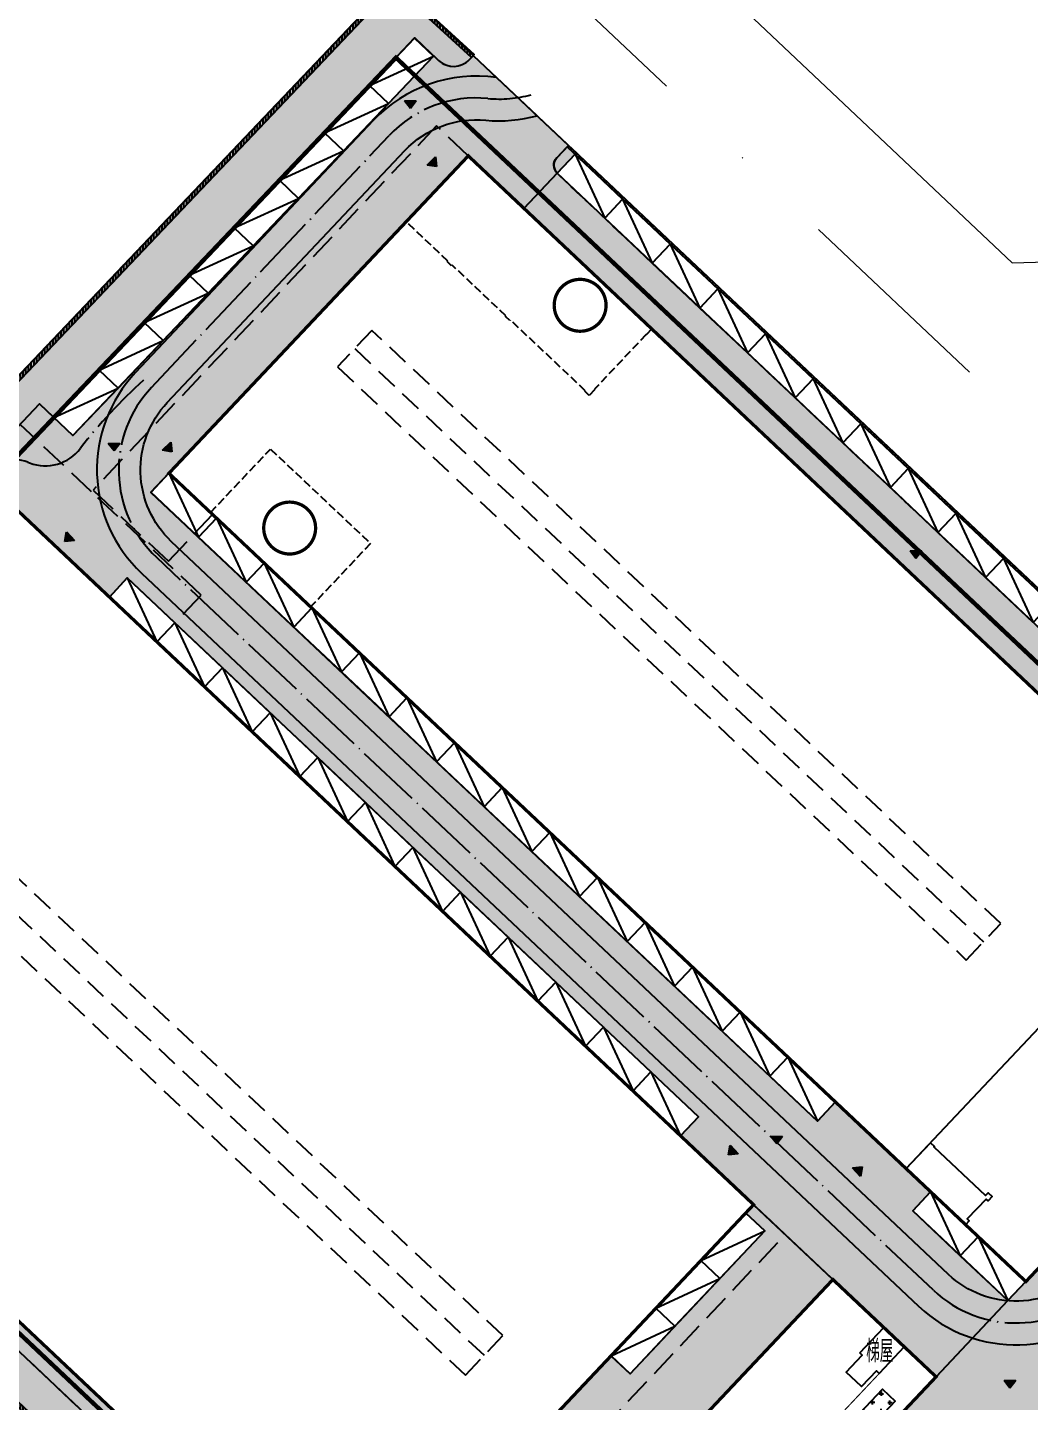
# Model space of a CAD drawing. Header units: millimetres. Extents: x 684742 to 685648, y 2544795 to 2545581.
# Drawn here: x 685311.5 to 685403.4, y 2544900.5 to 2545026.4 of the extents above; entities that cross this region are included whole.
import ezdxf

# ---------------------------------------------------------------- set-up
doc = ezdxf.new("R2010")
doc.units = ezdxf.units.MM
for name, pattern in [('$0$HIDDEN', [0.375, 0.25, -0.125]), ('DASH', [0.35, 0.25, -0.1]), ('DASHDOT', [25.399999999999995, 12.7, -6.349999999999997, 0, -6.349999999999997]), ('DASHED', [0.75, 0.5, -0.25]), ('DOTE', [2.4200000000000004, 2, -0.2, 0.02, -0.2])]:
    doc.linetypes.add(name, pattern=pattern)
for name, color, linetype in [('00用地界线', 1, 'Continuous'), ('1绿地填充', 116, 'Continuous'), ('A-DIM-SYMB', 3, 'Continuous'), ('k-绿地填充', 118, 'Continuous'), ('PLAN_道路', 40, 'Continuous'), ('PLAN_附属建筑', 160, 'Continuous'), ('PUB_DIM', 3, 'Continuous'), ('建筑', 4, 'Continuous'), ('建筑物', 4, 'Continuous'), ('车位', 8, 'Continuous'), ('道路', 2, 'Continuous'), ('道路中心线', 1, 'DOTE')]:
    doc.layers.add(name, color=color, linetype=linetype)
doc.layers.add('JT-道路中线', color=7, linetype='DASHDOT', lineweight=5)
doc.layers.add('JT-道路红线', color=7, linetype='Continuous', lineweight=5)
doc.styles.add('天正', font='simplex8.shx', dxfattribs={"width": 0.8, "bigfont": 'hztxt.shx'})
pattern_1 = [(90, (-0.1269336927685364, -354.6314765709216), (-0.2500001000000001, 0), [])]
pattern_2 = [(358.83492, (1.164153e-10, -354.7584102638066), (0.8097252841745103, 0.7774465185261997), [0.396875, -1.190625]), (88.83492, (0.1943616297479652, -354.9608415848502), (-0.7774465185261997, 0.8097252841745103), [0.396875, -1.190625])]

# ---------------------------------------------------------------- blocks, each defined once
blk = doc.blocks.new('JHRTYJF')
at = {"layer": '车位'}
blk.add_lwpolyline([(696832.7696694155, 2573175.729671441), (696826.7862608384, 2573175.795029064), (696826.8124098642, 2573178.188392429), (696832.7958184413, 2573178.123034807)], close=True, dxfattribs=at)
blk.add_lwpolyline([(696826.8124098642, 2573178.188392429), (696832.7696694155, 2573175.729671441)], dxfattribs=at)
blk = doc.blocks.new('111111')
at = {"layer": 'A-DIM-SYMB'}
h = blk.add_hatch(color=256, dxfattribs=at)
h.dxf.hatch_style = 1
h.paths.add_polyline_path([(691370.3767364135, 2579484.485152308), (691370.9326405585, 2579485.216934941), (691369.8208322685, 2579485.216934941)])
for p, q in [((691369.8208322685, 2579485.216934941), (691370.9326405585, 2579485.216934941)), ((691370.3767364135, 2579484.485152308), (691369.8208322685, 2579485.216934941)), ((691370.9326405585, 2579485.216934941), (691370.3767364135, 2579484.485152308))]:
    blk.add_line(p, q, dxfattribs=at)

msp = doc.modelspace()

# ---------------------------------------------------------------- hatches: boundary and pattern name
h = msp.add_hatch()
h.set_pattern_fill('普通砖', color=256, scale=0.1, angle=45, style=0)
h.set_pattern_definition(pattern_1)
h.paths.add_polyline_path([(685373.6949318949, 2544879.314648395), (685397.5995676616, 2544889.614491458), (685465.7972093606, 2544916.427013761), (685442.4454059188, 2544938.451231491), (685442.6083689607, 2544938.791136116), (685466.45575624, 2544916.299509248), (685397.7422089737, 2544889.283424749), (685373.8397562398, 2544878.985509248), (685356.6647562399, 2544870.447509247), (685354.39275624, 2544869.354509248), (685349.9747562398, 2544867.243509248), (685346.8580000002, 2544865.769589736), (685266.81275624, 2544941.390509248), (685263.2447562398, 2544944.570509247), (685345.1397562398, 2545030.718509248), (685352.5035147069, 2545023.953567961), (685352.2568922844, 2545023.691280891), (685345.1482939817, 2545030.204649904), (685263.7630525959, 2544944.591993966), (685267.0548229072, 2544941.658185224), (685346.9881664896, 2544866.086443501), (685349.8167500468, 2544867.575775497), (685354.2371069704, 2544869.678604271), (685356.5057608325, 2544870.769961276), (685373.6949318949, 2544879.314648395), (685397.5995676616, 2544889.614491458)])
at = {"ltscale": 10}
h = msp.add_hatch(dxfattribs=at)
h.set_pattern_fill('AR-CONC', color=8)
h.set_pattern_definition([(50, (0, 0), (1.821846689960039, -0.1593908553890307), [0.1905, -2.095499999999999]), (355, (0, 0), (-0.3524282597566698, 1.910566428821799), [0.1524, -1.676399999999999]), (100.451, (0.15182, -0.0132825), (1.469425016659592, 1.751166878202918), [0.1619, -1.780899999999999]), (46.1842, (0, 0.508), (2.710790408921298, -0.4204232793272713), [0.28575, -3.14325]), (96.6356, (0.225899, 0.472965), (2.374042344662371, 2.474255558900492), [0.24285, -2.671349999999999]), (351.184, (0, 0.508), (2.374046058139338, 2.474251178605977), [0.2286, -2.5146]), (21, (0.254, 0.381), (1.516148798353832, -1.022655185167624), [0.1905, -2.095499999999999]), (326, (0.254, 0.381), (0.6180202834764708, 1.841879661223192), [0.1524, -1.676399999999999]), (71.4514, (0.380345, 0.295779), (2.134164907701244, 0.8192285771605744), [0.1619, -1.780899999999999]), (37.5, (0, 0), (0.0308860325059182, 0.8455503887315311), [0, -1.65608, 0, -1.701799999999999, 0, -1.682749999999999]), (7.499999999999999, (0, 0), (0.6681966251030576, 1.001805748181195), [0, -0.9702799999999999, 0, -1.61798, 0, -0.64135]), (327.5, (-0.5664200000000001, 0), (1.355905951668713, -0.0572874399267344), [0, -0.635, 0, -1.9812, 0, -2.628899999999999]), (317.5, (-0.82042, 0), (1.48129181386018, 0.2542649103333303), [0, -0.8255, 0, -1.31572, 0, -1.8669])])
edge = h.paths.add_edge_path()
edge.add_line((685435.3279547243, 2544945.645210527), (685442.6083689607, 2544938.791136116))
edge.add_line((685442.6083689607, 2544938.791136116), (685442.5805144988, 2544938.760364949))
edge.add_arc((685442.944253182, 2544938.417299111), 0.4999999988272586, 136.6753277245043, 226.6252814945623)
edge.add_line((685442.6008697598, 2544938.053860225), (685449.505371532, 2544931.527939996))
edge.add_line((685449.505371532, 2544931.527939996), (685446.7622094268, 2544928.619438401))
edge.add_line((685446.7622094268, 2544928.619438401), (685439.0517101226, 2544935.893135439))
edge.add_line((685439.0517101226, 2544935.893135439), (685406.1167570296, 2544900.973296802))
edge.add_line((685406.1167570296, 2544900.973296802), (685408.0082165784, 2544899.189366353))
edge.add_line((685408.0082165784, 2544899.189366353), (685407.2237521021, 2544898.898703737))
edge.add_line((685407.2237521021, 2544898.898703737), (685391.5886008831, 2544892.751993528))
edge.add_line((685391.5886008831, 2544892.751993528), (685382.6486123146, 2544888.33085824))
edge.add_line((685382.6486123146, 2544888.33085824), (685381.9199234141, 2544889.018123387))
edge.add_line((685381.9199234141, 2544889.018123387), (685394.8534138516, 2544902.731158249))
edge.add_line((685394.8534138516, 2544902.731158249), (685401.4402343752, 2544909.714993137))
edge.add_line((685401.4402343752, 2544909.714993137), (685403.086935553, 2544911.460941773))
edge.add_line((685403.086935553, 2544911.460941773), (685406.2507520285, 2544914.815451971))
edge.add_line((685406.2507520254, 2544914.815451973), (685412.8375694378, 2544921.799278745))
edge.add_line((685412.8375694404, 2544921.799278745), (685420.7196780303, 2544930.15654241))
edge.add_line((685420.7196780303, 2544930.15654241), (685420.7197150704, 2544930.156507475))
edge.add_line((685420.7197150704, 2544930.156507475), (685424.0131237765, 2544933.648420861))
edge.add_line((685424.0131237765, 2544933.648420861), (685424.0130867359, 2544933.648455797))
edge.add_line((685424.0130867359, 2544933.648455797), (685426.2086091843, 2544935.97633783))
edge.add_line((685426.2086091843, 2544935.97633783), (685426.7129802777, 2544936.511044869))
edge.add_line((685426.7129802777, 2544936.511044869), (685430.0063805521, 2544940.002966208))
edge.add_line((685430.0063805521, 2544940.002966208), (685429.5020178912, 2544939.468251215))
edge.add_line((685429.5020178912, 2544939.468251215), (685430.5320080991, 2544940.560219993))
edge.add_line((685430.5320080991, 2544940.560219993), (685357.0708016142, 2545009.845379785))
edge.add_line((685357.0708016142, 2545009.845379785), (685360.10385715, 2545013.061768342))
edge.add_line((685360.10385715, 2545013.061768342), (685429.9476714402, 2544947.199382654))
edge.add_line((685429.9476714402, 2544947.199382654), (685432.8435883165, 2544944.468546769))
edge.add_line((685432.8435883165, 2544944.468546769), (685432.8607032226, 2544944.48669356))
edge.add_arc((685433.5468237741, 2544945.214181422), 1.000000000385115, 226.6762040011884, 316.6757107580001)
edge.add_line((685434.2743057295, 2544944.528054608), (685435.3279547243, 2544945.645210527))
edge = h.paths.add_edge_path()
edge.add_line((685394.8526649576, 2544902.730364216), (685371.4337459503, 2544924.818158533))
edge.add_line((685371.4337459503, 2544924.818158533), (685373.0803667345, 2544926.564013199))
edge.add_line((685373.0803667345, 2544926.564013199), (685320.7016235106, 2544975.965194849))
edge.add_line((685320.7016235106, 2544975.965194849), (685319.0549124588, 2544974.219244475))
edge.add_line((685319.0549124588, 2544974.219244475), (685309.7372761641, 2544983.007201414))
edge.add_line((685309.7372761641, 2544983.007201414), (685272.6864282262, 2544943.723175817))
edge.add_line((685272.6864282262, 2544943.723175817), (685269.7873150646, 2544946.479164028))
edge.add_line((685269.7873150646, 2544946.479164028), (685312.6549052162, 2544991.930974429))
edge.add_line((685312.6549052162, 2544991.930974429), (685315.7139459501, 2544989.022954035))
edge.add_line((685315.7139459501, 2544989.022954035), (685348.8014970813, 2545023.828819531))
edge.add_line((685348.8014970813, 2545023.828819531), (685349.2437267117, 2545023.411729314))
edge.add_arc((685350.6159803389, 2545024.866693224), 1.999999999873765, 226.675710782262, 316.4497892934749)
edge.add_line((685352.0655220556, 2545023.488713249), (685352.4140755424, 2545023.857499302))
edge.add_line((685352.4140755424, 2545023.857499302), (685361.1448921515, 2545015.623042961))
edge.add_line((685361.1448921515, 2545015.623042961), (685360.0788617582, 2545014.492735776))
edge.add_arc((685360.8063437135, 2545013.806608962), 1.000000000251571, 136.6757107534235, 226.6757107865627)
edge.add_line((685360.1202168999, 2545013.079127006), (685357.0700527203, 2545009.844585752))
edge.add_line((685357.0700527203, 2545009.844585752), (685351.9632080116, 2545014.661121835))
edge.add_line((685351.9632080116, 2545014.661121835), (685324.5181355276, 2544985.561843557))
edge.add_line((685324.5181355276, 2544985.561843557), (685322.8727378956, 2544983.814654428))
edge.add_line((685322.8727378956, 2544983.814654428), (685383.9799487572, 2544926.181203095))
edge.add_line((685383.9799487572, 2544926.181203095), (685385.626649935, 2544927.927151731))
edge.add_line((685385.626649935, 2544927.927151731), (685394.3563807082, 2544919.693616371))
edge.add_line((685394.3563807082, 2544919.693616371), (685392.7097122798, 2544917.947711189))
edge.add_line((685392.7097122798, 2544917.947711189), (685401.4394854812, 2544909.714199103))
edge.add_line((685401.4394854812, 2544909.714199103), (685394.8526649576, 2544902.730364216))
h = msp.add_hatch()
h.set_pattern_fill('普通砖', color=256, scale=0.1, angle=45, style=0)
h.set_pattern_definition(pattern_1)
h.paths.add_polyline_path([(685361.1456528287, 2545015.623825888), (685361.0221845395, 2545015.49284657), (685435.2358983759, 2544945.547536452), (685435.3593548819, 2544945.678526876)])
h = msp.add_hatch(dxfattribs=at)
h.set_pattern_fill('AR-CONC', color=8)
h.set_pattern_definition([(6.449789286219784, (685062.7584999928, 2545513.818577604), (1.210602685780149, -1.370755975249383), [0.1905, -2.095499999999999]), (311.4497892862199, (685062.7584999928, 2545513.818577604), (1.060931407621745, 1.627542412823008), [0.1524, -1.676399999999999]), (56.90078928621985, (685062.8593831949, 2545513.704348375), (2.271532876147118, 0.2567755975220329), [0.1619, -1.780899999999999]), (2.633989286219806, (685063.1085069065, 2545514.1867612), (1.675034461475878, -2.172417991034003), [0.2857499999999999, -3.143249999999999]), (53.08538928621978, (685063.2480931544, 2545514.005726704), (3.425374014521636, 0.1575769197564354), [0.24285, -2.671349999999999]), (307.6337892862198, (685063.1085069065, 2545514.1867612), (3.425373687962462, 0.1575711864981706), [0.2286, -2.5146]), (337.4497892862198, (685063.205096976, 2545513.919711844), (0.3942612826881495, -1.785802017994462), [0.1905, -2.095499999999999]), (282.4497892862198, (685063.205096976, 2545513.919711844), (1.716959736124647, 0.9091309156236961), [0.1524, -1.676399999999999]), (27.90118928621987, (685063.2379517345, 2545513.770895706), (2.111220819145983, -0.876665254076242), [0.1619, -1.780899999999999]), (353.9497892862198, (685062.7584999928, 2545513.818577604), (0.6049610480690754, 0.5915501138594818), [0, -1.656079999999999, 0, -1.701799999999999, 0, -1.682749999999999]), (323.9497892862198, (685062.7584999928, 2545513.818577604), (1.174523571451607, 0.2656988276085554), [0, -0.9702799999999999, 0, -1.61798, 0, -0.64135]), (283.9497892862198, (685062.3479752832, 2545514.208835312), (0.9432506478984459, -0.9757258917253155), [0, -0.635, 0, -1.9812, 0, -2.628899999999999]), (273.9497892862198, (685062.1638834851, 2545514.383838769), (1.248783116779877, -0.8363114310360309), [0, -0.8255, 0, -1.31572, 0, -1.8669])])
h.paths.add_polyline_path([(685385.3953995358, 2544911.650012793), (685364.3313063567, 2544889.316316759), (685347.86426283, 2544871.85674983), (685346.4310798186, 2544873.214585813), (685343.1347365109, 2544869.725442536), (685342.9151774957, 2544869.493041724), (685337.0843567202, 2544875.001668203), (685339.697478416, 2544877.772291422), (685268.4042467775, 2544945.01271916), (685269.7873150646, 2544946.479164028), (685272.6864282262, 2544943.723175817), (685341.0697320428, 2544879.227255333), (685365.049105194, 2544904.651944944), (685366.7950618865, 2544903.005240592), (685379.1453404205, 2544916.09991143), (685377.3993878393, 2544917.746620143), (685378.1205799808, 2544918.51128093)])
at = {"layer": '1绿地填充', "linetype": 'Continuous'}
h = msp.add_hatch(dxfattribs=at)
h.set_pattern_fill('CROSS', color=256, scale=0.5, angle=-1.165079999999999)
h.set_pattern_definition(pattern_2)
edge = h.paths.add_edge_path()
edge.add_line((685339.6982273101, 2544877.773085455), (685268.4049956714, 2544945.013513193))
edge.add_line((685268.4049956714, 2544945.013513193), (685312.6556541102, 2544991.931768463))
edge.add_line((685312.6556541102, 2544991.931768463), (685313.975243373, 2544990.677322553))
edge.add_line((685313.975243373, 2544990.677322553), (685347.0563629345, 2545025.476248452))
edge.add_line((685347.0563629345, 2545025.476248452), (685349.2444756057, 2545023.412523347))
edge.add_arc((685350.616729233, 2545024.867487257), 1.999999999873765, 226.675710782262, 316.4497892934749)
edge.add_line((685352.0662709496, 2545023.489507283), (685352.40580326, 2545023.848903882))
edge.add_line((685352.40580326, 2545023.848903882), (685346.2281562876, 2545029.685104755))
edge.add_line((685346.2281562876, 2545029.685104755), (685345.1410000001, 2545030.718589736))
edge.add_line((685345.1410000001, 2545030.718589736), (685263.246, 2544944.570589736))
edge.add_line((685263.246, 2544944.570589736), (685266.8140000002, 2544941.390589737))
edge.add_line((685266.8140000002, 2544941.390589737), (685337.0851056142, 2544875.002462236))
edge.add_line((685337.0851056142, 2544875.002462236), (685337.3021618449, 2544875.232601166))
edge.add_line((685337.3021618449, 2544875.232601166), (685339.6982273101, 2544877.773085455))
h = msp.add_hatch(dxfattribs=at)
h.set_pattern_fill('松散材料', color=256, scale=0.3)
h.set_pattern_definition([(0, (1.164153e-10, -354.7584102638066), (0.28125, 0.5625), [0, -0.5625])])
edge = h.paths.add_edge_path()
edge.add_line((685435.3279547243, 2544945.645210527), (685434.2743057295, 2544944.528054608))
edge.add_arc((685433.5468237741, 2544945.214181422), 1.000000000016758, 226.6757107962675, 316.6757107774096, ccw=False)
edge.add_line((685432.8606969606, 2544944.486699466), (685432.8435883165, 2544944.468546769))
edge.add_line((685432.8435883165, 2544944.468546769), (685429.9476615667, 2544947.199380916))
edge.add_line((685429.9476615667, 2544947.199380916), (685431.7343189149, 2544949.095068803))
edge.add_line((685431.7343189149, 2544949.095068803), (685435.3279547243, 2544945.645210527))
edge = h.paths.add_edge_path()
edge.add_arc((685360.8070926073, 2545013.807402995), 1.000000000030439, 136.675710739694, 226.6757608028766, ccw=False)
edge.add_line((685360.0796106523, 2545014.493529809), (685361.1456528287, 2545015.623825888))
edge.add_line((685361.1456528287, 2545015.623825888), (685361.8732318325, 2545014.93809361))
edge.add_line((685361.8732318325, 2545014.93809361), (685361.7504180406, 2545014.807860332))
edge.add_line((685361.7504180406, 2545014.807860332), (685360.1209664287, 2545013.07992044))
h = msp.add_hatch(dxfattribs=at)
h.set_pattern_fill('CROSS', color=256, scale=0.5, angle=-1.165079999999999)
h.set_pattern_definition(pattern_2)
h.paths.add_polyline_path([(685380.7063261154, 2544891.812256812), (685389.934634119, 2544901.596785588), (685391.0986052473, 2544900.498982687), (685381.8702972437, 2544890.71445391)])

# ---------------------------------------------------------------- linework, layer by layer
at = {"color": 1, "linetype": 'DOTE', "ltscale": 3, "const_width": 0.15}
msp.add_lwpolyline([(685466.457, 2544916.299589736), (685345.1410000001, 2545030.718589736), (685263.246, 2544944.570589736), (685266.8140000002, 2544941.390589737), (685346.8580000002, 2544865.769589736), (685349.9760000001, 2544867.243589736), (685354.3940000003, 2544869.354589736), (685356.6660000002, 2544870.447589736), (685373.8410000001, 2544878.985589736), (685397.746, 2544889.285589736)], close=True, dxfattribs=at)
for points in [[(685346.8580000002, 2544865.769589736), (685266.81275624, 2544941.390509248), (685263.2447562398, 2544944.570509247), (685345.1397562398, 2545030.718509248), (685352.5035147069, 2545023.953567961), (685352.2568922844, 2545023.691280891), (685345.1482939817, 2545030.204649904), (685263.7630525959, 2544944.591993966), (685267.0548229072, 2544941.658185224), (685346.9881664896, 2544866.086443501)], [(685352.2599396133, 2545023.688480855), (685345.1574418735, 2545030.214605717), (685263.7630525959, 2544944.591993966), (685267.0574271989, 2544941.655864135), (685346.9259999339, 2544866.200597796), (685354.2386408744, 2544869.679342192), (685356.5078336311, 2544870.770991701), (685373.6895342757, 2544879.312322711), (685397.6088772097, 2544889.618502683), (685465.7972093606, 2544916.427013761), (685442.3626077004, 2544938.529322504)], [(685361.1456528287, 2545015.623825888), (685361.0221845395, 2545015.49284657), (685435.2358983759, 2544945.547536452), (685435.3593548819, 2544945.678526876), (685361.1456410455, 2545015.623836993)]]:
    msp.add_lwpolyline(points)
for points in [[(685348.7862087077, 2545023.812743436), (685347.0467586473, 2545025.466319406), (685342.9128228519, 2545021.117698599), (685344.6522687823, 2545019.464118286), (685348.7862087077, 2545023.812743436)], [(685344.6522687823, 2545019.464118286), (685342.912818722, 2545021.117694257), (685338.7788829266, 2545016.76907345), (685340.5183288569, 2545015.115493137), (685344.6522687823, 2545019.464118286)], [(685340.5183288569, 2545015.115493137), (685338.7788787967, 2545016.769069107), (685334.6449430012, 2545012.420448301), (685336.3843889316, 2545010.766867987), (685340.5183288569, 2545015.115493137)], [(685364.4690926429, 2545008.945371971), (685360.10385715, 2545013.061768342), (685361.7504200584, 2545014.807858427), (685366.1156555517, 2545010.691462056)], [(685336.3843889316, 2545010.766867987), (685334.6449388713, 2545012.420443957), (685330.5110030759, 2545008.071823151), (685332.2504490062, 2545006.418242838), (685336.3843889316, 2545010.766867987)], [(685368.834332495, 2545004.82897149), (685364.469097002, 2545008.945367861), (685366.1156599104, 2545010.691457946), (685370.4808954037, 2545006.575061575)], [(685332.2504490062, 2545006.418242838), (685330.5109989459, 2545008.071818808), (685326.3770631506, 2545003.723198001), (685328.1165090809, 2545002.069617688), (685332.2504490062, 2545006.418242838)], [(685373.199572347, 2545000.712571009), (685368.8343368538, 2545004.82896738), (685370.4808997624, 2545006.575057465), (685374.8461352556, 2545002.458661094)], [(685328.1165090809, 2545002.069617688), (685326.3770590206, 2545003.723193658), (685322.2431232253, 2544999.374572852), (685323.9825691556, 2544997.720992538), (685328.1165090809, 2545002.069617688)], [(685377.564812199, 2544996.596170527), (685373.1995767059, 2545000.712566899), (685374.8461396144, 2545002.458656984), (685379.2113751076, 2544998.342260613)], [(685323.9825691556, 2544997.720992538), (685322.2431190953, 2544999.374568508), (685318.1091832998, 2544995.025947702), (685319.8486292303, 2544993.372367389), (685323.9825691556, 2544997.720992538)], [(685381.930052051, 2544992.479770046), (685377.5648165577, 2544996.596166418), (685379.2113794663, 2544998.342256502), (685383.5766149597, 2544994.225860132)], [(685386.2952729203, 2544988.363387466), (685381.9300374272, 2544992.479783837), (685383.5766003357, 2544994.225873922), (685387.9418358289, 2544990.109477551)], [(685390.6605127723, 2544984.246986984), (685386.2952772792, 2544988.363383356), (685387.9418401876, 2544990.10947344), (685392.307075681, 2544985.993077069)], [(685327.2370674424, 2544979.699924128), (685322.8721757093, 2544983.81668501), (685324.5188844216, 2544985.56263759), (685328.8837761548, 2544981.445876709)], [(685395.0257526243, 2544980.130586503), (685390.660517131, 2544984.246982874), (685392.3070800398, 2544985.993072959), (685396.672315533, 2544981.876676589)], [(685399.3909924763, 2544976.014186022), (685395.0257569831, 2544980.130582394), (685396.6723198917, 2544981.876672478), (685401.0375553849, 2544977.760276107)], [(685331.6019635339, 2544975.583159136), (685327.2370718007, 2544979.699920018), (685328.8837805132, 2544981.445872598), (685333.2486722462, 2544977.329111717)], [(685335.9668596255, 2544971.466394143), (685331.6019678924, 2544975.583155025), (685333.2486766047, 2544977.329107606), (685337.6135683378, 2544973.212346724)], [(685403.7562323282, 2544971.897785541), (685399.3909968351, 2544976.014181912), (685401.0375597437, 2544977.760271997), (685405.4027952369, 2544973.643875626)], [(685323.4205574429, 2544970.103273514), (685319.05566571, 2544974.220034395), (685320.7023744222, 2544975.965986976), (685325.0672661552, 2544971.849226095)], [(685340.331755717, 2544967.349629151), (685335.9668639839, 2544971.466390032), (685337.6135726962, 2544973.212342613), (685341.9784644294, 2544969.095581732)], [(685327.7854535346, 2544965.986508521), (685323.4205618015, 2544970.103269403), (685325.0672705139, 2544971.849221984), (685329.4321622469, 2544967.732461103)], [(685344.6966518085, 2544963.232864159), (685340.3317600754, 2544967.34962504), (685341.9784687879, 2544969.09557762), (685346.3433605208, 2544964.978816739)], [(685332.1503496262, 2544961.869743529), (685327.785457893, 2544965.98650441), (685329.4321666055, 2544967.732456991), (685333.7970583385, 2544963.61569611)], [(685349.0615479, 2544959.116099166), (685344.6966561669, 2544963.232860048), (685346.3433648793, 2544964.978812628), (685350.7082566124, 2544960.862051747)], [(685336.5152457178, 2544957.752978536), (685332.1503539849, 2544961.869739418), (685333.7970626971, 2544963.615691999), (685338.1619544302, 2544959.498931117)], [(685353.4264439915, 2544954.999334173), (685349.0615522584, 2544959.116095055), (685350.7082609708, 2544960.862047636), (685355.0731527038, 2544956.745286754)], [(685340.8801418095, 2544953.636213544), (685336.5152500764, 2544957.752974426), (685338.1619587889, 2544959.498927006), (685342.5268505218, 2544955.382166125)], [(685357.7913400831, 2544950.882569181), (685353.42644835, 2544954.999330062), (685355.0731570623, 2544956.745282643), (685359.4380487954, 2544952.628521762)], [(685345.2450379011, 2544949.519448552), (685340.880146168, 2544953.636209433), (685342.5268548804, 2544955.382162014), (685346.8917466135, 2544951.265401133)], [(685362.1562361745, 2544946.765804188), (685357.7913444415, 2544950.88256507), (685359.4380531538, 2544952.628517651), (685363.802944887, 2544948.51175677)], [(685349.6099339928, 2544945.402683559), (685345.2450422597, 2544949.519444441), (685346.891750972, 2544951.265397021), (685351.2566427051, 2544947.14863614)], [(685366.5211322661, 2544942.649039196), (685362.1562405329, 2544946.765800077), (685363.8029492454, 2544948.511752658), (685368.1678409784, 2544944.394991777)], [(685353.9748300844, 2544941.285918567), (685349.6099383514, 2544945.402679448), (685351.2566470637, 2544947.148632028), (685355.6215387967, 2544943.031871147)], [(685370.8860283575, 2544938.532274203), (685366.5211366245, 2544942.649035085), (685368.1678453368, 2544944.394987666), (685372.53273707, 2544940.278226785)], [(685358.3397261761, 2544937.169153574), (685353.974834443, 2544941.285914456), (685355.6215431552, 2544943.031867036), (685359.9864348884, 2544938.915106155)], [(685375.2509054682, 2544934.415527113), (685370.8860137352, 2544938.532287995), (685372.5327224475, 2544940.278240575), (685376.8976141807, 2544936.161479694)], [(685362.7046222676, 2544933.052388582), (685358.3397305346, 2544937.169149463), (685359.986439247, 2544938.915102044), (685364.3513309798, 2544934.798341163)], [(685379.6158015596, 2544930.29876212), (685375.2509098267, 2544934.415523002), (685376.897618539, 2544936.161475582), (685381.2625102721, 2544932.044714701)], [(685367.0695183591, 2544928.935623589), (685362.7046266263, 2544933.052384471), (685364.3513353385, 2544934.798337051), (685368.7162270716, 2544930.68157617)], [(685383.9806976513, 2544926.181997128), (685379.6158059182, 2544930.29875801), (685381.2625146304, 2544932.04471059), (685385.6274063637, 2544927.927949709)], [(685371.434414451, 2544924.818858596), (685367.0695227179, 2544928.935619478), (685368.7162314303, 2544930.681572059), (685373.0811231632, 2544926.564811178)], [(685397.0753572639, 2544913.831740228), (685392.7104655309, 2544917.948501109), (685394.3571742433, 2544919.69445369), (685398.7220659762, 2544915.577692809)], [(685379.1460893146, 2544916.100705464), (685375.0293284325, 2544911.735813731), (685373.2833758519, 2544913.382522442), (685377.4001367333, 2544917.747414177)], [(685401.4402343752, 2544909.714993137), (685397.0753426421, 2544913.831754018), (685398.7220513545, 2544915.577706599), (685403.0869430875, 2544911.460945718)], [(685375.0293284325, 2544911.735813731), (685370.9125675504, 2544907.370921997), (685369.1666149698, 2544909.017630709), (685373.2833758512, 2544913.382522443)], [(685370.9125675504, 2544907.370921997), (685366.7958066683, 2544903.006030264), (685365.0498540878, 2544904.652738976), (685369.1666149691, 2544909.01763071)]]:
    msp.add_lwpolyline(points, close=True)
at = {"color": 251, "linetype": 'DASH', "ltscale": 3}
for points in [[(685351.9639569056, 2545014.661915868), (685368.7868754227, 2544998.795125468), (685368.2722768147, 2544998.2495173), (685368.2540898763, 2544998.266670587), (685363.5369359736, 2544993.265262379), (685363.5551229125, 2544993.248109092), (685363.0405243048, 2544992.702500924), (685362.6404116481, 2544993.079873236), (685362.691871509, 2544993.134434053), (685355.8172085912, 2544999.618376508), (685355.76574873, 2544999.563815692), (685355.3656360732, 2544999.941188003), (685355.4170959342, 2544999.99574882), (685350.4884354828, 2545004.644289576), (685350.4369756217, 2545004.589728758), (685350.0368629649, 2545004.96710107), (685350.0883228258, 2545005.021661888), (685346.2690656489, 2545008.62385214)], [(685337.5044372634, 2544973.315274022), (685328.3381646241, 2544981.960471875), (685333.8271791334, 2544987.780327518), (685342.9934517726, 2544979.135129667)]]:
    msp.add_lwpolyline(points, close=True, dxfattribs=at)
at = {"const_width": 0.3}
for points in [[(685364.5967490564, 2545000.961546862, 1), (685359.8397255613, 2545000.961546862, 1), (685364.5967490564, 2545000.961546862, 1)], [(685337.965826514, 2544980.541095537, 1), (685333.208803019, 2544980.541095537, 1), (685337.965826514, 2544980.541095537, 1)]]:
    msp.add_lwpolyline(points, format="xyb", dxfattribs=at)
at = {"color": 2, "linetype": '$0$HIDDEN', "ltscale": 8}
for points in [[(685397.6263155437, 2544940.941642491), (685400.7824988866, 2544944.288059487), (685343.1295539825, 2544998.663609542), (685339.9733706396, 2544995.317192547)], [(685299.1115147441, 2544959.352609619), (685295.6808806763, 2544955.715199841), (685351.6969912511, 2544902.883435191), (685355.1276253188, 2544906.520844969)]]:
    msp.add_lwpolyline(points, close=True, dxfattribs=at)
for points in [[(685341.5514623112, 2544996.990401044), (685399.2044072152, 2544942.614850989)], [(685297.3961977101, 2544957.53390473), (685353.4123082849, 2544904.70214008)]]:
    msp.add_lwpolyline(points, dxfattribs=at)
at = {"layer": '00用地界线', "color": 6, "linetype": 'DASHED', "ltscale": 5, "const_width": 0.4}
msp.add_lwpolyline([(685457.293241118, 2544918.069367866), (685345.3334696216, 2545023.664055251), (685270.421088461, 2544944.861297912), (685347.8089279588, 2544871.749686665), (685347.8296945232, 2544871.759503828), (685352.2323768849, 2544873.863184784), (685354.4692448745, 2544874.93928369), (685371.7373093849, 2544883.523547724), (685395.8415168008, 2544893.909380662)], close=True, dxfattribs=at)
at = {"layer": '1绿地填充', "linetype": 'Continuous'}
for points in [[(685339.6982273101, 2544877.773085455), (685268.4049956714, 2544945.013513193), (685312.6556541102, 2544991.931768463), (685313.975243373, 2544990.677322553), (685347.0563629345, 2545025.476248452), (685347.0563629345, 2545025.476248452), (685349.2444756057, 2545023.412523347, 0.413059133787055), (685352.0662709496, 2545023.489507283), (685352.40580326, 2545023.848903882), (685346.2281562876, 2545029.685104755), (685345.1410000001, 2545030.718589736), (685263.246, 2544944.570589736), (685263.246, 2544944.570589736), (685266.8140000002, 2544941.390589737), (685337.0851056142, 2544875.002462236), (685337.3021618449, 2544875.232601166), (685337.3021618449, 2544875.232601166), (685337.3021618449, 2544875.232601166)], [(685360.1209664287, 2545013.07992044, -0.4142138182880156), (685360.0796106523, 2545014.493529809), (685361.1456528287, 2545015.623825888), (685361.8732318325, 2545014.93809361), (685361.7504180406, 2545014.807860332)]]:
    msp.add_lwpolyline(points, format="xyb", close=True, dxfattribs=at)
msp.add_lwpolyline([(685380.7063261154, 2544891.812256812), (685389.934634119, 2544901.596785588), (685391.0986052473, 2544900.498982687), (685381.8702972437, 2544890.71445391)], close=True, dxfattribs=at)
at = {"layer": 'JT-道路中线', "color": 1, "ltscale": 1.5, "flags": 128}
msp.add_lwpolyline([(685508.978994776, 2544889.884796274), (685302.9764869304, 2545084.501293656)], dxfattribs=at)
at = {"layer": 'JT-道路红线', "ltscale": 50}
msp.add_lwpolyline([(685401.8304792418, 2545004.867944146), (685317.5381919594, 2545084.501293656)], dxfattribs=at)
at = {"layer": 'JT-道路红线'}
msp.add_lwpolyline([(685561.5640200253, 2544836.620021396, -1.22368550793e-05), (685525.5532505977, 2544830.277340433, -0.0001088083820815)], format="xyb", dxfattribs=at)
msp.add_lwpolyline([(685401.8304792418, 2545004.867944146), (685423.1031385895, 2545005.473098092)], dxfattribs=at)
at = {"layer": 'k-绿地填充', "color": 81, "flags": 128}
for points in [[(685348.7862087077, 2545023.812743436), (685315.7146893031, 2544989.023742239), (685313.9752433728, 2544990.677322553), (685347.0468496475, 2545025.466241167)], [(685431.594226814, 2544948.945468794), (685429.9476714402, 2544947.199382654), (685360.1041055165, 2545013.062040453), (685361.7504200584, 2545014.807858427), (685431.5939796045, 2544948.945206642)], [(685383.9806976513, 2544926.181997128), (685385.6273988291, 2544927.927945764), (685324.5188824023, 2544985.562639495), (685322.8722308234, 2544983.816633029)], [(685371.43441009, 2544924.818862704), (685373.0811156285, 2544926.564807233), (685320.7023724028, 2544975.96598888), (685319.05566571, 2544974.220034395), (685371.4344045761, 2544924.818856858)], [(685401.4402343752, 2544909.714993137), (685392.7105206449, 2544917.948449128), (685394.3571742433, 2544919.69445369), (685403.0869355529, 2544911.460941773)]]:
    msp.add_lwpolyline(points, close=True, dxfattribs=at)
at = {"layer": 'PLAN_道路', "linetype": 'Continuous'}
msp.add_lwpolyline([(685269.7873150646, 2544946.479164028), (685312.6549052162, 2544991.930974429), (685315.7139459501, 2544989.022954035), (685348.8014970813, 2545023.828819531), (685349.2437267117, 2545023.411729314, 0.4130591337870552), (685352.0655220556, 2545023.488713249), (685352.4140755424, 2545023.857499302), (685361.1448921515, 2545015.623042961), (685360.0788617582, 2545014.492735776, 0.4142135625481411), (685360.1202168999, 2545013.079127006), (685357.0700527203, 2545009.844585752), (685351.9632080116, 2545014.661121835), (685324.5181355276, 2544985.561843557), (685322.8727378956, 2544983.814654428), (685383.9799487572, 2544926.181203095), (685385.626649935, 2544927.927151731), (685394.3563807082, 2544919.693616371), (685392.7097122798, 2544917.947711189), (685401.4394854812, 2544909.714199103), (685394.8526649576, 2544902.730364216), (685371.4337459503, 2544924.818158533), (685373.0803667345, 2544926.564013199), (685320.7016235106, 2544975.965194849), (685319.0549124588, 2544974.219244475), (685309.7372761641, 2544983.007201414)], format="xyb", dxfattribs=at)
msp.add_lwpolyline([(685324.366033479, 2544992.045242866), (685346.1551244878, 2545015.147167001, -0.231662148471927), (685353.5645378375, 2545017.930570886, 0.0915313803440746), (685358.2669308775, 2545018.33888477), (685354.5556412027, 2545021.839181955, 0.2441045659668169), (685343.2452244032, 2545017.891703664), (685321.4562759575, 2544994.789930683, 0.4142191544745625), (685321.9937224943, 2544976.412836114), (685393.2499119892, 2544909.207344783, 0.4139695228770031), (685411.6193901876, 2544909.737084222), (685440.7361850587, 2544940.55735304), (685437.8008713475, 2544943.326573681), (685408.7169156828, 2544912.489482238, -0.4142142696238898), (685395.9944218491, 2544912.117270153), (685324.7382297546, 2544979.322763943, -0.4142195416219512), (685324.3660334793, 2544992.045242866)], format="xyb", close=True, dxfattribs=at)
for points in [[(685430.5320080991, 2544940.560219993), (685357.0708016142, 2545009.845379785), (685360.10385715, 2545013.061768342), (685429.9476714402, 2544947.199382654)], [(685381.9199234141, 2544889.018123387), (685394.8534138516, 2544902.731158249), (685401.4402343752, 2544909.714993137), (685403.086935553, 2544911.460941773), (685406.2507520285, 2544914.815451971)]]:
    msp.add_lwpolyline(points, dxfattribs=at)
msp.add_lwpolyline([(685385.3953995358, 2544911.650012793), (685364.3313063567, 2544889.316316759), (685347.86426283, 2544871.85674983), (685346.4310798186, 2544873.214585813), (685343.1347365109, 2544869.725442536), (685342.9151774957, 2544869.493041724), (685337.0843567202, 2544875.001668203), (685339.697478416, 2544877.772291422), (685268.4042467775, 2544945.01271916), (685269.7873150646, 2544946.479164028), (685272.6864282262, 2544943.723175817), (685341.0697320428, 2544879.227255333), (685365.049105194, 2544904.651944944), (685366.7950618865, 2544903.005240592), (685379.1453404205, 2544916.09991143), (685377.3993878393, 2544917.746620143), (685378.1205799808, 2544918.51128093)], close=True, dxfattribs=at)
at = {"layer": 'PLAN_附属建筑', "linetype": 'Continuous'}
for points in [[(685392.1019580254, 2544921.82145666), (685419.547030569, 2544950.920734877), (685430.531259205, 2544940.559425959), (685403.086935553, 2544911.460941773)], [(685392.1019580232, 2544921.821456657), (685394.3318701691, 2544924.185773014), (685394.6956111467, 2544923.842709607), (685394.6613048062, 2544923.806335509), (685399.3899375168, 2544919.34651122), (685399.6300819019, 2544919.601129905), (685399.9938228795, 2544919.258066498), (685399.616453132, 2544918.857951423), (685399.4345826433, 2544919.029483126), (685397.7192656083, 2544917.210778237), (685397.9011360978, 2544917.039246534), (685397.5580726899, 2544916.675505555)], [(685387.8564271413, 2544904.931652961), (685390.052032947, 2544907.259595226), (685391.943486036, 2544905.475665509), (685389.644961204, 2544903.038600952), (685389.3903425192, 2544903.278745337), (685388.02495016, 2544901.831056246), (685386.6063603465, 2544903.169003532), (685388.0746717277, 2544904.725814917)]]:
    msp.add_lwpolyline(points, close=True, dxfattribs=at)
at = {"layer": '建筑', "const_width": 0.3}
for points in [[(685351.9639569056, 2545014.661915868), (685430.5320080991, 2544940.560219993), (685403.0869355529, 2544911.460941773), (685324.518884359, 2544985.562637648)], [(685272.6871771202, 2544943.72396985), (685341.0704809369, 2544879.228049365), (685378.1213288748, 2544918.512074963), (685309.7380250583, 2544983.007995447)]]:
    msp.add_lwpolyline(points, close=True, dxfattribs=at)
msp.add_lwpolyline([(685385.39614843, 2544911.650806826), (685394.8534138516, 2544902.731158249), (685381.9199234141, 2544889.018123387), (685379.009995592, 2544891.762630641), (685375.5793615239, 2544888.125220864), (685375.7248579151, 2544887.987995501), (685375.3817945082, 2544887.624254524), (685375.236298117, 2544887.761479886), (685373.2808366981, 2544885.688156313), (685373.4263330892, 2544885.55093095), (685373.0832696825, 2544885.187189973), (685372.9377732914, 2544885.324415336), (685372.9287594858, 2544885.334610298, -0.3879024034921861), (685368.4787023974, 2544885.406187954), (685364.3320552508, 2544889.317110792)], format="xyb", close=True, dxfattribs=at)
at = {"layer": '建筑', "const_width": 0.1}
msp.add_lwpolyline([(685379.0099955928, 2544891.762630642), (685391.9434860294, 2544905.475665503)], dxfattribs=at)
at = {"layer": '建筑物', "linetype": 'DASH', "ltscale": 10}
msp.add_lwpolyline([(685351.9639569073, 2545014.661915869), (685349.0540290795, 2545017.406423118), (685317.5608084026, 2544984.015001293), (685324.4718869934, 2544977.496796578), (685328.5200351848, 2544981.788940124), (685324.5188844216, 2544985.56263759)], close=True, dxfattribs=at)
at = {"layer": '建筑物'}
msp.add_lwpolyline([(685324.5188844216, 2544985.56263759), (685392.1019580254, 2544921.82145666), (685419.5470305698, 2544950.920734878), (685351.9639569682, 2545014.66191581), (685324.5188844216, 2544985.56263759)], dxfattribs=at)
at = {"layer": '建筑物', "linetype": 'DASH', "ltscale": 10}
msp.add_lwpolyline([(685317.4235830386, 2544983.869504921), (685310.876245437, 2544990.044646239), (685268.4049956716, 2544945.013513193), (685342.6081551322, 2544875.0285782), (685381.0312566967, 2544915.767567708), (685378.1213288748, 2544918.512074963), (685341.0704809381, 2544879.228049365), (685272.6871771202, 2544943.72396985), (685309.7380250583, 2544983.007995447), (685323.4146858366, 2544970.108811337), (685327.4628340442, 2544974.400954883), (685317.4235900746, 2544983.869498285)], dxfattribs=at)
at = {"layer": '道路', "linetype": 'DASH', "ltscale": 5}
for p, q in [((685352.3887085835, 2545023.828689861), (685352.0662709496, 2545023.489507283)), ((685361.1456528287, 2545015.623825888), (685360.0796106523, 2545014.493529809)), ((685360.10385715, 2545013.061768342), (685432.8435883165, 2544944.468546769))]:
    msp.add_line(p, q, dxfattribs=at)
for centre, radius, start, end in [((685350.616729233, 2545024.867487257), 2, 226.6757107865827, 316.44978928942), ((685360.8070926076, 2545013.807402995), 1.000000000251571, 136.6757107534245, 226.675710791415)]:
    msp.add_arc(centre, radius, start, end, dxfattribs=at)
at = {"layer": '道路中心线', "linetype": 'DOTE', "ltscale": 3}
for points in [[(685439.2554472423, 2544941.953908649), (685410.1718829074, 2544911.117232124, -0.4142142696061462), (685394.6221682217, 2544910.662306242), (685323.3659761272, 2544977.867800032, -0.4142195416160267), (685322.9110835748, 2544993.417511345), (685344.7001744452, 2545016.519435332, -0.2316621485385818), (685353.7561348845, 2545019.921372376, 0.0915341129407631), (685357.7350616026, 2545020.266866894)], [(685304.3554267611, 2544982.538990653), (685307.2455289616, 2544985.591896089, -0.3045186143828023), (685311.5953301965, 2544986.57186585), (685311.7411803111, 2544986.515362147, 0.337187748244066), (685316.3956500338, 2544987.857946205, -0.0425674751069777), (685322.1836016196, 2544994.103638159, 0.0291644758336176)]]:
    msp.add_lwpolyline(points, format="xyb", dxfattribs=at)

# ---------------------------------------------------------------- block references
at = {"xscale": 1.002713087290779, "yscale": 1.002713087290779, "zscale": 1.002713087290779}
for p, rotation in [((2098823.400596652, 276210.4976114796), 47.07561434724278), ((2098819.266656726, 276206.1489863301), 47.07561434724278), ((2098815.132716801, 276201.8003611805), 47.07561434724278), ((-1577740.906017067, 1122413.287555465), 317.3062436339601), ((2098810.998776875, 276197.4517360309), 47.07561434724278), ((-1577736.540777214, 1122409.171154984), 317.3062436339601), ((2098806.864836949, 276193.1031108813), 47.07561434724278), ((-1577732.175537363, 1122405.054754503), 317.3062436339601), ((2098802.730897024, 276188.7544857318), 47.07561434724278), ((-1577727.810297511, 1122400.938354021), 317.3062436339601), ((2098798.596957098, 276184.4058605821), 47.07561434724278), ((-1577723.445057659, 1122396.82195354), 317.3062436339601), ((2098794.463017173, 276180.0572354326), 47.07561434724278), ((-1577719.079836789, 1122392.705570959), 317.3062436339601), ((-1577714.714596937, 1122388.589170478), 317.3062436339601), ((-1577896.925832529, 1122573.030594095), 317.3014590761614), ((-1577710.349357085, 1122384.472769997), 317.3062436339601), ((-1577705.984117234, 1122380.356369516), 317.3062436339601), ((-1577892.560936438, 1122568.913829103), 317.3014590761614), ((-1577888.196040346, 1122564.79706411), 317.3014590761614), ((-1577701.618877382, 1122376.239969035), 317.3062436339601), ((-1577900.742342529, 1122563.433943481), 317.3014590761614), ((-1577883.831144255, 1122560.680299118), 317.3014590761614), ((-1577896.377446437, 1122559.317178488), 317.3014590761614), ((-1577879.466248163, 1122556.563534125), 317.3014590761614), ((-1577892.012550346, 1122555.200413496), 317.3014590761614), ((-1577875.101352072, 1122552.446769133), 317.3014590761614), ((-1577887.647654254, 1122551.083648503), 317.3014590761614), ((-1577870.73645598, 1122548.33000414), 317.3014590761614), ((-1577883.282758162, 1122546.966883511), 317.3014590761614), ((-1577866.371559889, 1122544.213239148), 317.3014590761614), ((-1577878.91786207, 1122542.850118518), 317.3014590761614), ((-1577862.006663797, 1122540.096474155), 317.3014590761614), ((-1577874.552965979, 1122538.733353526), 317.3014590761614), ((-1577857.641767706, 1122535.979709163), 317.3014590761614), ((-1577870.188069887, 1122534.616588533), 317.3014590761614), ((-1577853.276871614, 1122531.86294417), 317.3014590761614), ((-1577865.823173796, 1122530.499823541), 317.3014590761614), ((-1577848.911994504, 1122527.74619708), 317.3014590761614), ((-1577861.458277704, 1122526.383058549), 317.3014590761614), ((-1577844.547098412, 1122523.629432087), 317.3014590761614), ((-1577857.093381612, 1122522.266293556), 317.3014590761614), ((-1577840.18220232, 1122519.512667095), 317.3014590761614), ((-1577852.728485521, 1122518.149528564), 317.3014590761614), ((-1577827.087542708, 1122507.162410194), 317.3014590761614), ((2107788.847947232, 281693.8437232466), 47.30153584770911), ((-1577822.722665597, 1122503.045663103), 317.3014590761614), ((2107784.73118635, 281689.4788315136), 47.30153584770911), ((2107780.614425467, 281685.1139397805), 47.30153584770911)]:
    msp.add_blockref('JHRTYJF', p, dxfattribs=dict(at, rotation=rotation))
at = {"layer": 'PLAN_道路', "linetype": 'Continuous', "xscale": 0.9599999999999999, "yscale": 0.9599999999999999, "zscale": 0.9599999999999999}
for p in [(21631.09067610919, 68713.9011690733), (21603.93192590726, 68682.4993445198), (21677.44246598298, 68672.63259019144), (21664.68202115991, 68618.96924553998), (21686.06085183204, 68596.59087938115)]:
    msp.add_blockref('111111', p, dxfattribs=at)
for p, rotation in [((1910525.216529621, 293003.7551626144), 43.55195167222557), ((1910500.942488962, 292977.6076958534), 43.55195167222557), ((-1566694.951435823, 1319803.158318504), 313.5519516722256), ((-1566634.091456325, 1319746.929896593), 313.5519516722256), ((2937397.996053503, 3770098.131726375), 133.5519516722256)]:
    msp.add_blockref('111111', p, dxfattribs=dict(at, rotation=rotation))

# ---------------------------------------------------------------- texts
at = {"layer": 'PUB_DIM', "style": '天正', "width": 0.6}
msp.add_text('梯屋', height=2.07028224, dxfattribs=at).set_placement((685388.446364759, 2544904.044807902))

doc.saveas('drawing.dxf')
